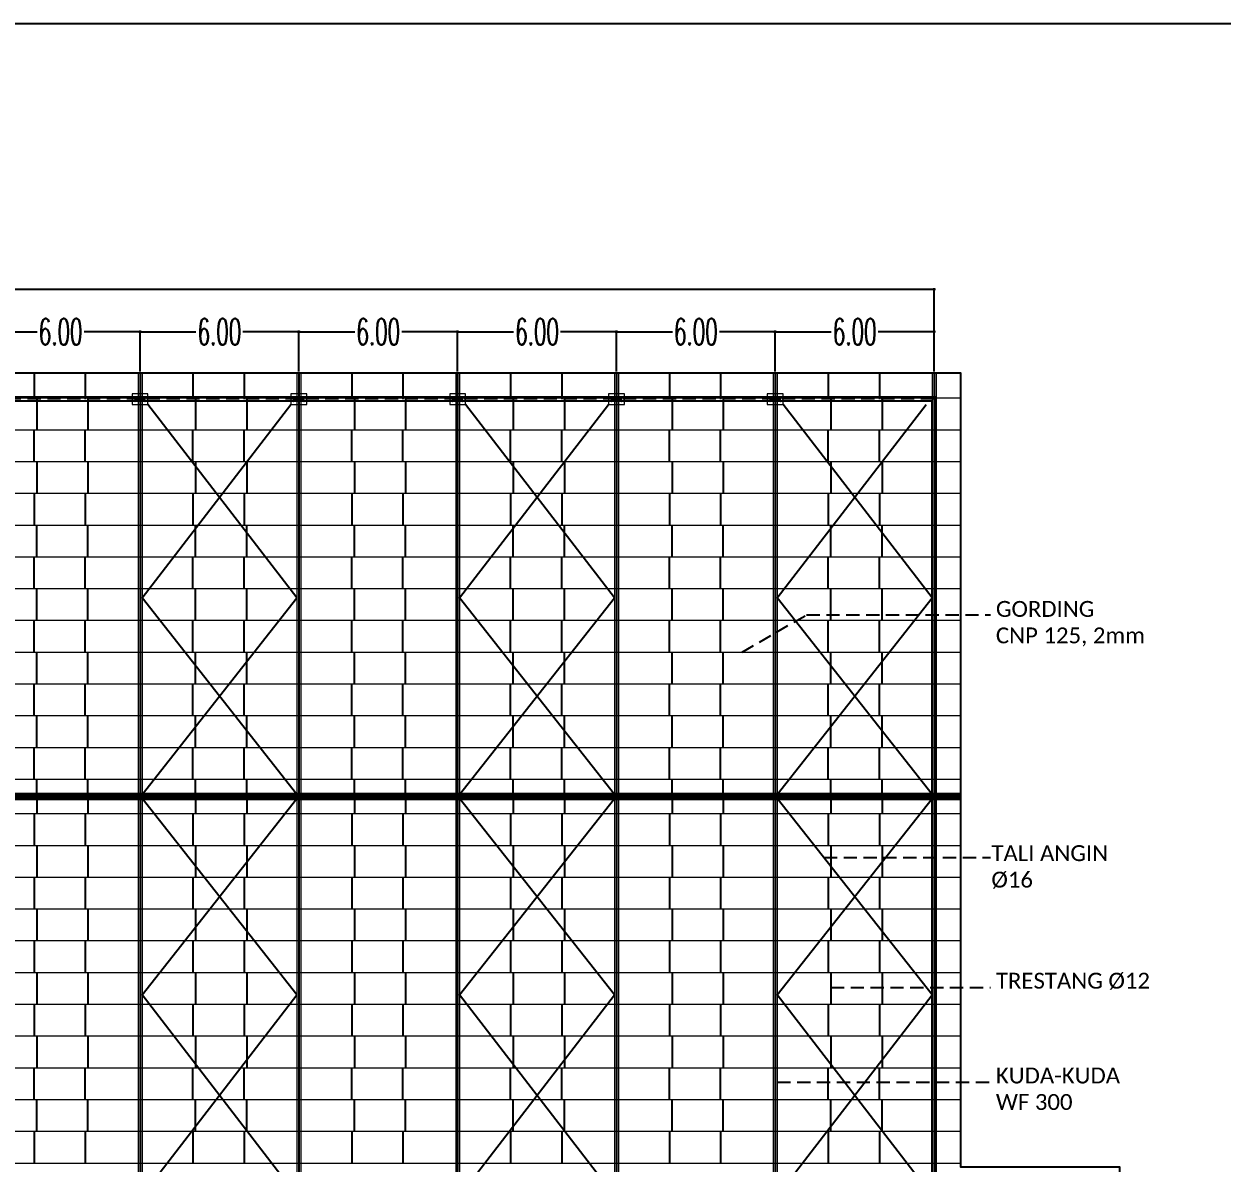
# Model space of a CAD drawing. Header units: millimetres. Extents: x 2175 to 3376, y 1504 to 1740.
# Drawn here: x 2833.2 to 2878.47, y 1638.15 to 1681.17 of the extents above; entities that cross this region are included whole.
import ezdxf

# ---------------------------------------------------------------- set-up
doc = ezdxf.new("R2010")
doc.units = ezdxf.units.MM
doc.linetypes.add('HIDDEN', pattern=[0.375, 0.25, -0.125])
for name, color, linetype in [('Atap', 3, 'Continuous'), ('GR', 7, 'Continuous'), ('KOP TEKS', 1, 'Continuous')]:
    doc.layers.add(name, color=color, linetype=linetype)
for name, color, linetype, lineweight in [('GRS-TIPIS', 253, 'Continuous', 9), ('HAT', 8, 'Continuous', 9), ('Pondasi', 6, 'Continuous', 9)]:
    doc.layers.add(name, color=color, linetype=linetype, lineweight=lineweight)
doc.styles.add('-DIM2', font='simplex.shx', dxfattribs={"width": 0.55})
doc.styles.get("Standard").update_dxf_attribs({"font": 'arial.ttf'})
doc.dimstyles.new('DENAH KANTOR', dxfattribs={"dimtxt": 1, "dimasz": 0.05, "dimexe": 0.05, "dimexo": 0.05, "dimgap": 0.05, "dimtad": 0, "dimtih": 1, "dimtoh": 1, "dimzin": 0, "dimdsep": 46, "dimtxsty": '-DIM2', "dimblk": 'ARCHTICK', "dimcen": 0.3, "dimdle": 0.05, "dimclrd": 1, "dimclre": 1, "dimclrt": 7, "dimadec": 0, "dimazin": 0, "dimtfac": 1, "dimtix": 1, "dimtofl": 0, "dimtmove": 0, "dimatfit": 3, "dimldrblk": 'ARCHTICK', "dimfxl": 1, "dimtolj": 1, "dimtzin": 0, "dimarcsym": 0})

# ---------------------------------------------------------------- blocks, each defined once
blk = doc.blocks.new('_ArchTick')
at = {"color": 0, "linetype": 'ByBlock', "const_width": 0.15}
blk.add_lwpolyline([(-0.5, -0.5), (0.5, 0.5)], dxfattribs=at)
blk = doc.blocks.new('*D1193')
at = {"layer": 'Defpoints', "color": 0, "linetype": 'Continuous', "transparency": 16777216}
for p in [(2867.59, 1671.146), (2789.59, 1669.546), (2867.59, 1669.546)]:
    blk.add_point(p, dxfattribs=at)
at = {"layer": 'GR', "color": 1, "linetype": 'Continuous', "lineweight": -2, "transparency": 16777216}
for p, q in [((2789.54, 1671.146), (2827.44, 1671.146)), ((2789.59, 1669.596), (2789.59, 1671.196)), ((2867.64, 1671.146), (2829.74, 1671.146)), ((2867.59, 1669.596), (2867.59, 1671.196))]:
    blk.add_line(p, q, dxfattribs=at)
at = {"layer": 'GR', "color": 1, "linetype": 'Continuous', "lineweight": -2, "transparency": 16777216, "xscale": 0.05, "yscale": 0.05, "zscale": 0.05, "rotation": 180}
blk.add_blockref('_ArchTick', (2789.59, 1671.146), dxfattribs=at)
at = {"layer": 'GR', "color": 1, "linetype": 'Continuous', "lineweight": -2, "transparency": 16777216, "xscale": 0.05, "yscale": 0.05, "zscale": 0.05}
blk.add_blockref('_ArchTick', (2867.59, 1671.146), dxfattribs=at)
at = {"layer": 'GR', "color": 7, "linetype": 'Continuous', "transparency": 16777216, "insert": (2828.59, 1671.146), "char_height": 1, "attachment_point": 5, "style": '-DIM2'}
blk.add_mtext('\\A1;78.00', dxfattribs=at)
blk = doc.blocks.new('WF300')
at = {"layer": 'Pondasi'}
for p, q in [((4219.418, -131.977), (4219.418, -132.102)), ((4219.418, -132.034), (4219.698, -132.034)), ((4219.418, -132.044), (4219.698, -132.044)), ((4219.558, -132.044), (4219.558, -132.034)), ((4219.698, -132.102), (4219.698, -131.977)), ((4219.408, -132.102), (4219.418, -132.102)), ((4219.698, -132.102), (4219.708, -132.102))]:
    blk.add_line(p, q, dxfattribs=at)
blk.add_lwpolyline([(4219.783, -132.189), (4219.783, -131.889), (4219.333, -131.889), (4219.333, -132.189)], close=True, dxfattribs=at)
for points in [[(4219.418, -131.977), (4219.408, -131.977), (4219.408, -132.102)], [(4219.708, -132.102), (4219.708, -131.977), (4219.698, -131.977)]]:
    blk.add_lwpolyline(points, dxfattribs=at)
blk = doc.blocks.new('*D1228')
at = {"layer": 'Defpoints', "color": 0, "linetype": 'Continuous', "transparency": 16777216}
for p in [(2843.59, 1669.546), (2843.59, 1667.996), (2849.59, 1667.996)]:
    blk.add_point(p, dxfattribs=at)
at = {"layer": 'GR', "color": 1, "linetype": 'Continuous', "lineweight": -2, "transparency": 16777216}
for p, q in [((2843.54, 1669.546), (2845.702, 1669.546)), ((2843.59, 1668.046), (2843.59, 1669.596)), ((2849.64, 1669.546), (2847.478, 1669.546)), ((2849.59, 1668.046), (2849.59, 1669.596))]:
    blk.add_line(p, q, dxfattribs=at)
at = {"layer": 'GR', "color": 1, "linetype": 'Continuous', "lineweight": -2, "transparency": 16777216, "xscale": 0.05, "yscale": 0.05, "zscale": 0.05, "rotation": 180}
blk.add_blockref('_ArchTick', (2843.59, 1669.546), dxfattribs=at)
at = {"layer": 'GR', "color": 1, "linetype": 'Continuous', "lineweight": -2, "transparency": 16777216, "xscale": 0.05, "yscale": 0.05, "zscale": 0.05}
blk.add_blockref('_ArchTick', (2849.59, 1669.546), dxfattribs=at)
at = {"layer": 'GR', "color": 7, "linetype": 'Continuous', "transparency": 16777216, "insert": (2846.59, 1669.546), "char_height": 1, "attachment_point": 5, "style": '-DIM2'}
blk.add_mtext('\\A1;6.00', dxfattribs=at)
blk = doc.blocks.new('*D1229')
at = {"layer": 'Defpoints', "color": 0, "linetype": 'Continuous', "transparency": 16777216}
for p in [(2843.59, 1669.546), (2837.59, 1667.996), (2843.59, 1667.996)]:
    blk.add_point(p, dxfattribs=at)
at = {"layer": 'GR', "color": 1, "linetype": 'Continuous', "lineweight": -2, "transparency": 16777216}
for p, q in [((2837.54, 1669.546), (2839.702, 1669.546)), ((2837.59, 1668.046), (2837.59, 1669.596)), ((2843.64, 1669.546), (2841.478, 1669.546)), ((2843.59, 1668.046), (2843.59, 1669.596))]:
    blk.add_line(p, q, dxfattribs=at)
at = {"layer": 'GR', "color": 1, "linetype": 'Continuous', "lineweight": -2, "transparency": 16777216, "xscale": 0.05, "yscale": 0.05, "zscale": 0.05, "rotation": 180}
blk.add_blockref('_ArchTick', (2837.59, 1669.546), dxfattribs=at)
at = {"layer": 'GR', "color": 1, "linetype": 'Continuous', "lineweight": -2, "transparency": 16777216, "xscale": 0.05, "yscale": 0.05, "zscale": 0.05}
blk.add_blockref('_ArchTick', (2843.59, 1669.546), dxfattribs=at)
at = {"layer": 'GR', "color": 7, "linetype": 'Continuous', "transparency": 16777216, "insert": (2840.59, 1669.546), "char_height": 1, "attachment_point": 5, "style": '-DIM2'}
blk.add_mtext('\\A1;6.00', dxfattribs=at)
blk = doc.blocks.new('*D1231')
at = {"layer": 'Defpoints', "color": 0, "linetype": 'Continuous', "transparency": 16777216}
for p in [(2831.59, 1669.546), (2831.59, 1667.996), (2837.59, 1667.996)]:
    blk.add_point(p, dxfattribs=at)
at = {"layer": 'GR', "color": 1, "linetype": 'Continuous', "lineweight": -2, "transparency": 16777216}
for p, q in [((2831.54, 1669.546), (2833.702, 1669.546)), ((2831.59, 1668.046), (2831.59, 1669.596)), ((2837.64, 1669.546), (2835.478, 1669.546)), ((2837.59, 1668.046), (2837.59, 1669.596))]:
    blk.add_line(p, q, dxfattribs=at)
at = {"layer": 'GR', "color": 1, "linetype": 'Continuous', "lineweight": -2, "transparency": 16777216, "xscale": 0.05, "yscale": 0.05, "zscale": 0.05, "rotation": 180}
blk.add_blockref('_ArchTick', (2831.59, 1669.546), dxfattribs=at)
at = {"layer": 'GR', "color": 1, "linetype": 'Continuous', "lineweight": -2, "transparency": 16777216, "xscale": 0.05, "yscale": 0.05, "zscale": 0.05}
blk.add_blockref('_ArchTick', (2837.59, 1669.546), dxfattribs=at)
at = {"layer": 'GR', "color": 7, "linetype": 'Continuous', "transparency": 16777216, "insert": (2834.59, 1669.546), "char_height": 1, "attachment_point": 5, "style": '-DIM2'}
blk.add_mtext('\\A1;6.00', dxfattribs=at)
blk = doc.blocks.new('*D1236')
at = {"layer": 'Defpoints', "color": 0, "linetype": 'Continuous', "transparency": 16777216}
for p in [(2855.59, 1669.546), (2849.59, 1667.996), (2855.59, 1667.996)]:
    blk.add_point(p, dxfattribs=at)
at = {"layer": 'GR', "color": 1, "linetype": 'Continuous', "lineweight": -2, "transparency": 16777216}
for p, q in [((2849.54, 1669.546), (2851.702, 1669.546)), ((2849.59, 1668.046), (2849.59, 1669.596)), ((2855.64, 1669.546), (2853.478, 1669.546)), ((2855.59, 1668.046), (2855.59, 1669.596))]:
    blk.add_line(p, q, dxfattribs=at)
at = {"layer": 'GR', "color": 1, "linetype": 'Continuous', "lineweight": -2, "transparency": 16777216, "xscale": 0.05, "yscale": 0.05, "zscale": 0.05, "rotation": 180}
blk.add_blockref('_ArchTick', (2849.59, 1669.546), dxfattribs=at)
at = {"layer": 'GR', "color": 1, "linetype": 'Continuous', "lineweight": -2, "transparency": 16777216, "xscale": 0.05, "yscale": 0.05, "zscale": 0.05}
blk.add_blockref('_ArchTick', (2855.59, 1669.546), dxfattribs=at)
at = {"layer": 'GR', "color": 7, "linetype": 'Continuous', "transparency": 16777216, "insert": (2852.59, 1669.546), "char_height": 1, "attachment_point": 5, "style": '-DIM2'}
blk.add_mtext('\\A1;6.00', dxfattribs=at)
blk = doc.blocks.new('*D1237')
at = {"layer": 'Defpoints', "color": 0, "linetype": 'Continuous', "transparency": 16777216}
for p in [(2855.59, 1669.546), (2855.59, 1667.996), (2861.59, 1667.996)]:
    blk.add_point(p, dxfattribs=at)
at = {"layer": 'GR', "color": 1, "linetype": 'Continuous', "lineweight": -2, "transparency": 16777216}
for p, q in [((2855.54, 1669.546), (2857.702, 1669.546)), ((2855.59, 1668.046), (2855.59, 1669.596)), ((2861.64, 1669.546), (2859.478, 1669.546)), ((2861.59, 1668.046), (2861.59, 1669.596))]:
    blk.add_line(p, q, dxfattribs=at)
at = {"layer": 'GR', "color": 1, "linetype": 'Continuous', "lineweight": -2, "transparency": 16777216, "xscale": 0.05, "yscale": 0.05, "zscale": 0.05, "rotation": 180}
blk.add_blockref('_ArchTick', (2855.59, 1669.546), dxfattribs=at)
at = {"layer": 'GR', "color": 1, "linetype": 'Continuous', "lineweight": -2, "transparency": 16777216, "xscale": 0.05, "yscale": 0.05, "zscale": 0.05}
blk.add_blockref('_ArchTick', (2861.59, 1669.546), dxfattribs=at)
at = {"layer": 'GR', "color": 7, "linetype": 'Continuous', "transparency": 16777216, "insert": (2858.59, 1669.546), "char_height": 1, "attachment_point": 5, "style": '-DIM2'}
blk.add_mtext('\\A1;6.00', dxfattribs=at)
blk = doc.blocks.new('*D917')
at = {"layer": 'Defpoints', "color": 0, "linetype": 'Continuous', "transparency": 16777216}
for p in [(2867.59, 1669.546), (2861.59, 1667.996), (2867.59, 1667.996)]:
    blk.add_point(p, dxfattribs=at)
at = {"layer": 'GR', "color": 1, "linetype": 'Continuous', "lineweight": -2, "transparency": 16777216}
for p, q in [((2861.54, 1669.546), (2863.702, 1669.546)), ((2861.59, 1668.046), (2861.59, 1669.596)), ((2867.64, 1669.546), (2865.478, 1669.546)), ((2867.59, 1668.046), (2867.59, 1669.596))]:
    blk.add_line(p, q, dxfattribs=at)
at = {"layer": 'GR', "color": 1, "linetype": 'Continuous', "lineweight": -2, "transparency": 16777216, "xscale": 0.05, "yscale": 0.05, "zscale": 0.05, "rotation": 180}
blk.add_blockref('_ArchTick', (2861.59, 1669.546), dxfattribs=at)
at = {"layer": 'GR', "color": 1, "linetype": 'Continuous', "lineweight": -2, "transparency": 16777216, "xscale": 0.05, "yscale": 0.05, "zscale": 0.05}
blk.add_blockref('_ArchTick', (2867.59, 1669.546), dxfattribs=at)
at = {"layer": 'GR', "color": 7, "linetype": 'Continuous', "transparency": 16777216, "insert": (2864.59, 1669.546), "char_height": 1, "attachment_point": 5, "style": '-DIM2'}
blk.add_mtext('\\A1;6.00', dxfattribs=at)

msp = doc.modelspace()

# ---------------------------------------------------------------- linework, layer by layer
at = {"color": 1}
for p, q in [((2833.59, 1667.996), (2833.59, 1666.996)), ((2835.523, 1667.996), (2835.523, 1666.996)), ((2837.59, 1667.996), (2837.59, 1605.996)), ((2839.59, 1667.996), (2839.59, 1666.996)), ((2841.523, 1667.996), (2841.523, 1666.996)), ((2843.59, 1667.996), (2843.59, 1605.996)), ((2845.59, 1667.996), (2845.59, 1666.996)), ((2847.523, 1667.996), (2847.523, 1666.996)), ((2849.59, 1667.996), (2849.59, 1605.996)), ((2851.59, 1667.996), (2851.59, 1666.996)), ((2853.523, 1667.996), (2853.523, 1666.996)), ((2855.59, 1667.996), (2855.59, 1605.996)), ((2857.59, 1667.996), (2857.59, 1666.996)), ((2859.523, 1667.996), (2859.523, 1666.996)), ((2861.59, 1667.996), (2861.59, 1605.996)), ((2863.59, 1667.996), (2863.59, 1666.996)), ((2865.523, 1667.996), (2865.523, 1666.996)), ((2867.59, 1667.996), (2867.59, 1605.996)), ((2833.69, 1666.996), (2833.69, 1665.846)), ((2835.623, 1666.996), (2835.623, 1665.846)), ((2839.69, 1666.996), (2839.69, 1665.846)), ((2841.623, 1666.996), (2841.623, 1665.846)), ((2845.69, 1666.996), (2845.69, 1665.846)), ((2847.623, 1666.996), (2847.623, 1665.846)), ((2851.69, 1666.996), (2851.69, 1665.846)), ((2853.623, 1666.996), (2853.623, 1665.846)), ((2857.69, 1666.996), (2857.69, 1665.846)), ((2859.623, 1666.996), (2859.623, 1665.846)), ((2863.69, 1666.996), (2863.69, 1665.846)), ((2865.623, 1666.996), (2865.623, 1665.846)), ((2833.59, 1664.646), (2833.59, 1665.846)), ((2835.523, 1664.646), (2835.523, 1665.846)), ((2839.59, 1664.646), (2839.59, 1665.846)), ((2841.523, 1664.646), (2841.523, 1665.846)), ((2845.59, 1664.646), (2845.59, 1665.846)), ((2847.523, 1664.646), (2847.523, 1665.846)), ((2851.59, 1664.646), (2851.59, 1665.846)), ((2853.523, 1664.646), (2853.523, 1665.846)), ((2857.59, 1664.646), (2857.59, 1665.846)), ((2859.523, 1664.646), (2859.523, 1665.846)), ((2863.59, 1664.646), (2863.59, 1665.846)), ((2865.523, 1664.646), (2865.523, 1665.846)), ((2833.69, 1664.646), (2833.69, 1663.446)), ((2835.623, 1664.646), (2835.623, 1663.446)), ((2839.69, 1664.646), (2839.69, 1663.446)), ((2841.623, 1664.646), (2841.623, 1663.446)), ((2845.69, 1664.646), (2845.69, 1663.446)), ((2847.623, 1664.646), (2847.623, 1663.446)), ((2851.69, 1664.646), (2851.69, 1663.446)), ((2853.623, 1664.646), (2853.623, 1663.446)), ((2857.69, 1664.646), (2857.69, 1663.446)), ((2859.623, 1664.646), (2859.623, 1663.446)), ((2863.69, 1664.646), (2863.69, 1663.446)), ((2865.623, 1664.646), (2865.623, 1663.446)), ((2833.59, 1663.446), (2833.59, 1662.246)), ((2835.523, 1663.446), (2835.523, 1662.246)), ((2839.59, 1663.446), (2839.59, 1662.246)), ((2841.523, 1663.446), (2841.523, 1662.246)), ((2845.59, 1663.446), (2845.59, 1662.246)), ((2847.523, 1663.446), (2847.523, 1662.246)), ((2851.59, 1663.446), (2851.59, 1662.246)), ((2853.523, 1663.446), (2853.523, 1662.246)), ((2857.59, 1663.446), (2857.59, 1662.246)), ((2859.523, 1663.446), (2859.523, 1662.246)), ((2863.59, 1663.446), (2863.59, 1662.246)), ((2865.523, 1663.446), (2865.523, 1662.246)), ((2833.69, 1661.046), (2833.69, 1662.246)), ((2835.623, 1661.046), (2835.623, 1662.246)), ((2839.69, 1661.046), (2839.69, 1662.246)), ((2841.623, 1661.046), (2841.623, 1662.246)), ((2845.69, 1661.046), (2845.69, 1662.246)), ((2847.623, 1661.046), (2847.623, 1662.246)), ((2851.69, 1661.046), (2851.69, 1662.246)), ((2853.623, 1661.046), (2853.623, 1662.246)), ((2857.69, 1661.046), (2857.69, 1662.246)), ((2859.623, 1661.046), (2859.623, 1662.246)), ((2863.69, 1661.046), (2863.69, 1662.246)), ((2865.623, 1661.046), (2865.623, 1662.246)), ((2833.59, 1659.846), (2833.59, 1661.046)), ((2835.523, 1659.846), (2835.523, 1661.046)), ((2839.59, 1659.846), (2839.59, 1661.046)), ((2841.523, 1659.846), (2841.523, 1661.046)), ((2845.59, 1659.846), (2845.59, 1661.046)), ((2847.523, 1659.846), (2847.523, 1661.046)), ((2851.59, 1659.846), (2851.59, 1661.046)), ((2853.523, 1659.846), (2853.523, 1661.046)), ((2857.59, 1659.846), (2857.59, 1661.046)), ((2859.523, 1659.846), (2859.523, 1661.046)), ((2863.59, 1659.846), (2863.59, 1661.046)), ((2865.523, 1659.846), (2865.523, 1661.046)), ((2833.69, 1658.646), (2833.69, 1659.846)), ((2835.623, 1658.646), (2835.623, 1659.846)), ((2839.69, 1658.646), (2839.69, 1659.846)), ((2841.623, 1658.646), (2841.623, 1659.846)), ((2845.69, 1658.646), (2845.69, 1659.846)), ((2847.623, 1658.646), (2847.623, 1659.846)), ((2851.69, 1658.646), (2851.69, 1659.846)), ((2853.623, 1658.646), (2853.623, 1659.846)), ((2857.69, 1658.646), (2857.69, 1659.846)), ((2859.623, 1658.646), (2859.623, 1659.846)), ((2863.69, 1658.646), (2863.69, 1659.846)), ((2865.623, 1658.646), (2865.623, 1659.846)), ((2833.59, 1657.446), (2833.59, 1658.646)), ((2835.523, 1657.446), (2835.523, 1658.646)), ((2839.59, 1657.446), (2839.59, 1658.646)), ((2841.523, 1657.446), (2841.523, 1658.646)), ((2845.59, 1657.446), (2845.59, 1658.646)), ((2847.523, 1657.446), (2847.523, 1658.646)), ((2851.59, 1657.446), (2851.59, 1658.646)), ((2853.523, 1657.446), (2853.523, 1658.646)), ((2857.59, 1657.446), (2857.59, 1658.646)), ((2859.523, 1657.446), (2859.523, 1658.646)), ((2863.59, 1657.446), (2863.59, 1658.646)), ((2865.523, 1657.446), (2865.523, 1658.646)), ((2833.69, 1656.246), (2833.69, 1657.446)), ((2835.623, 1656.246), (2835.623, 1657.446)), ((2839.69, 1656.246), (2839.69, 1657.446)), ((2841.623, 1656.246), (2841.623, 1657.446)), ((2845.69, 1656.246), (2845.69, 1657.446)), ((2847.623, 1656.246), (2847.623, 1657.446)), ((2851.69, 1656.246), (2851.69, 1657.446)), ((2853.623, 1656.246), (2853.623, 1657.446)), ((2857.69, 1656.246), (2857.69, 1657.446)), ((2859.623, 1656.246), (2859.623, 1657.446)), ((2863.69, 1656.246), (2863.69, 1657.446)), ((2865.623, 1656.246), (2865.623, 1657.446)), ((2833.59, 1655.046), (2833.59, 1656.246)), ((2835.523, 1655.046), (2835.523, 1656.246)), ((2839.59, 1655.046), (2839.59, 1656.246)), ((2841.523, 1655.046), (2841.523, 1656.246)), ((2845.59, 1655.046), (2845.59, 1656.246)), ((2847.523, 1655.046), (2847.523, 1656.246)), ((2851.59, 1655.046), (2851.59, 1656.246)), ((2853.523, 1655.046), (2853.523, 1656.246)), ((2857.59, 1655.046), (2857.59, 1656.246)), ((2859.523, 1655.046), (2859.523, 1656.246)), ((2863.59, 1655.046), (2863.59, 1656.246)), ((2865.523, 1655.046), (2865.523, 1656.246)), ((2833.69, 1653.846), (2833.69, 1655.046)), ((2835.623, 1653.846), (2835.623, 1655.046)), ((2839.69, 1653.846), (2839.69, 1655.046)), ((2841.623, 1653.846), (2841.623, 1655.046)), ((2845.69, 1653.846), (2845.69, 1655.046)), ((2847.623, 1653.846), (2847.623, 1655.046)), ((2851.69, 1653.846), (2851.69, 1655.046)), ((2853.623, 1653.846), (2853.623, 1655.046)), ((2857.69, 1653.846), (2857.69, 1655.046)), ((2859.623, 1653.846), (2859.623, 1655.046)), ((2863.69, 1653.846), (2863.69, 1655.046)), ((2865.623, 1653.846), (2865.623, 1655.046)), ((2833.59, 1652.646), (2833.59, 1653.846)), ((2835.523, 1652.646), (2835.523, 1653.846)), ((2839.59, 1652.646), (2839.59, 1653.846)), ((2841.523, 1652.646), (2841.523, 1653.846)), ((2845.59, 1652.646), (2845.59, 1653.846)), ((2847.523, 1652.646), (2847.523, 1653.846)), ((2851.59, 1652.646), (2851.59, 1653.846)), ((2853.523, 1652.646), (2853.523, 1653.846)), ((2857.59, 1652.646), (2857.59, 1653.846)), ((2859.523, 1652.646), (2859.523, 1653.846)), ((2863.59, 1652.646), (2863.59, 1653.846)), ((2865.523, 1652.646), (2865.523, 1653.846)), ((2833.69, 1651.996), (2833.69, 1652.646)), ((2835.623, 1651.996), (2835.623, 1652.646)), ((2839.69, 1651.996), (2839.69, 1652.646)), ((2841.623, 1651.996), (2841.623, 1652.646)), ((2845.69, 1651.996), (2845.69, 1652.646)), ((2847.623, 1651.996), (2847.623, 1652.646)), ((2851.69, 1651.996), (2851.69, 1652.646)), ((2853.623, 1651.996), (2853.623, 1652.646)), ((2857.69, 1651.996), (2857.69, 1652.646)), ((2859.623, 1651.996), (2859.623, 1652.646)), ((2863.69, 1651.996), (2863.69, 1652.646)), ((2865.623, 1651.996), (2865.623, 1652.646)), ((2752.59, 1651.996), (2868.59, 1651.996)), ((2833.69, 1651.996), (2833.69, 1651.346)), ((2835.623, 1651.996), (2835.623, 1651.346)), ((2839.69, 1651.996), (2839.69, 1651.346)), ((2841.623, 1651.996), (2841.623, 1651.346)), ((2845.69, 1651.996), (2845.69, 1651.346)), ((2847.623, 1651.996), (2847.623, 1651.346)), ((2851.69, 1651.996), (2851.69, 1651.346)), ((2853.623, 1651.996), (2853.623, 1651.346)), ((2857.69, 1651.996), (2857.69, 1651.346)), ((2859.623, 1651.996), (2859.623, 1651.346)), ((2863.69, 1651.996), (2863.69, 1651.346)), ((2865.623, 1651.996), (2865.623, 1651.346)), ((2833.59, 1651.346), (2833.59, 1650.146)), ((2835.523, 1651.346), (2835.523, 1650.146)), ((2839.59, 1651.346), (2839.59, 1650.146)), ((2841.523, 1651.346), (2841.523, 1650.146)), ((2845.59, 1651.346), (2845.59, 1650.146)), ((2847.523, 1651.346), (2847.523, 1650.146)), ((2851.59, 1651.346), (2851.59, 1650.146)), ((2853.523, 1651.346), (2853.523, 1650.146)), ((2857.59, 1651.346), (2857.59, 1650.146)), ((2859.523, 1651.346), (2859.523, 1650.146)), ((2863.59, 1651.346), (2863.59, 1650.146)), ((2865.523, 1651.346), (2865.523, 1650.146)), ((2833.69, 1650.146), (2833.69, 1648.946)), ((2835.623, 1650.146), (2835.623, 1648.946)), ((2839.69, 1650.146), (2839.69, 1648.946)), ((2841.623, 1650.146), (2841.623, 1648.946)), ((2845.69, 1650.146), (2845.69, 1648.946)), ((2847.623, 1650.146), (2847.623, 1648.946)), ((2851.69, 1650.146), (2851.69, 1648.946)), ((2853.623, 1650.146), (2853.623, 1648.946)), ((2857.69, 1650.146), (2857.69, 1648.946)), ((2859.623, 1650.146), (2859.623, 1648.946)), ((2863.69, 1650.146), (2863.69, 1648.946)), ((2865.623, 1650.146), (2865.623, 1648.946)), ((2833.59, 1648.946), (2833.59, 1647.746)), ((2835.523, 1648.946), (2835.523, 1647.746)), ((2839.59, 1648.946), (2839.59, 1647.746)), ((2841.523, 1648.946), (2841.523, 1647.746)), ((2845.59, 1648.946), (2845.59, 1647.746)), ((2847.523, 1648.946), (2847.523, 1647.746)), ((2851.59, 1648.946), (2851.59, 1647.746)), ((2853.523, 1648.946), (2853.523, 1647.746)), ((2857.59, 1648.946), (2857.59, 1647.746)), ((2859.523, 1648.946), (2859.523, 1647.746)), ((2863.59, 1648.946), (2863.59, 1647.746)), ((2865.523, 1648.946), (2865.523, 1647.746)), ((2833.69, 1647.746), (2833.69, 1646.546)), ((2835.623, 1647.746), (2835.623, 1646.546)), ((2839.69, 1647.746), (2839.69, 1646.546)), ((2841.623, 1647.746), (2841.623, 1646.546)), ((2845.69, 1647.746), (2845.69, 1646.546)), ((2847.623, 1647.746), (2847.623, 1646.546)), ((2851.69, 1647.746), (2851.69, 1646.546)), ((2853.623, 1647.746), (2853.623, 1646.546)), ((2857.69, 1647.746), (2857.69, 1646.546)), ((2859.623, 1647.746), (2859.623, 1646.546)), ((2863.69, 1647.746), (2863.69, 1646.546)), ((2865.623, 1647.746), (2865.623, 1646.546)), ((2833.59, 1646.546), (2833.59, 1645.346)), ((2835.523, 1646.546), (2835.523, 1645.346)), ((2839.59, 1646.546), (2839.59, 1645.346)), ((2841.523, 1646.546), (2841.523, 1645.346)), ((2845.59, 1646.546), (2845.59, 1645.346)), ((2847.523, 1646.546), (2847.523, 1645.346)), ((2851.59, 1646.546), (2851.59, 1645.346)), ((2853.523, 1646.546), (2853.523, 1645.346)), ((2857.59, 1646.546), (2857.59, 1645.346)), ((2859.523, 1646.546), (2859.523, 1645.346)), ((2863.59, 1646.546), (2863.59, 1645.346)), ((2865.523, 1646.546), (2865.523, 1645.346)), ((2833.69, 1645.346), (2833.69, 1644.146)), ((2835.623, 1645.346), (2835.623, 1644.146)), ((2839.69, 1645.346), (2839.69, 1644.146)), ((2841.623, 1645.346), (2841.623, 1644.146)), ((2845.69, 1645.346), (2845.69, 1644.146)), ((2847.623, 1645.346), (2847.623, 1644.146)), ((2851.69, 1645.346), (2851.69, 1644.146)), ((2853.623, 1645.346), (2853.623, 1644.146)), ((2857.69, 1645.346), (2857.69, 1644.146)), ((2859.623, 1645.346), (2859.623, 1644.146)), ((2863.69, 1645.346), (2863.69, 1644.146)), ((2865.623, 1645.346), (2865.623, 1644.146)), ((2833.59, 1644.146), (2833.59, 1642.946)), ((2835.523, 1644.146), (2835.523, 1642.946)), ((2839.59, 1644.146), (2839.59, 1642.946)), ((2841.523, 1644.146), (2841.523, 1642.946)), ((2845.59, 1644.146), (2845.59, 1642.946)), ((2847.523, 1644.146), (2847.523, 1642.946)), ((2851.59, 1644.146), (2851.59, 1642.946)), ((2853.523, 1644.146), (2853.523, 1642.946)), ((2857.59, 1644.146), (2857.59, 1642.946)), ((2859.523, 1644.146), (2859.523, 1642.946)), ((2863.59, 1644.146), (2863.59, 1642.946)), ((2865.523, 1644.146), (2865.523, 1642.946)), ((2833.69, 1642.946), (2833.69, 1641.746)), ((2835.623, 1642.946), (2835.623, 1641.746)), ((2839.69, 1642.946), (2839.69, 1641.746)), ((2841.623, 1642.946), (2841.623, 1641.746)), ((2845.69, 1642.946), (2845.69, 1641.746)), ((2847.623, 1642.946), (2847.623, 1641.746)), ((2851.69, 1642.946), (2851.69, 1641.746)), ((2853.623, 1642.946), (2853.623, 1641.746)), ((2857.69, 1642.946), (2857.69, 1641.746)), ((2859.623, 1642.946), (2859.623, 1641.746)), ((2863.69, 1642.946), (2863.69, 1641.746)), ((2865.623, 1642.946), (2865.623, 1641.746)), ((2833.59, 1640.546), (2833.59, 1641.746)), ((2835.523, 1640.546), (2835.523, 1641.746)), ((2839.59, 1640.546), (2839.59, 1641.746)), ((2841.523, 1640.546), (2841.523, 1641.746)), ((2845.59, 1640.546), (2845.59, 1641.746)), ((2847.523, 1640.546), (2847.523, 1641.746)), ((2851.59, 1640.546), (2851.59, 1641.746)), ((2853.523, 1640.546), (2853.523, 1641.746)), ((2857.59, 1640.546), (2857.59, 1641.746)), ((2859.523, 1640.546), (2859.523, 1641.746)), ((2863.59, 1640.546), (2863.59, 1641.746)), ((2865.523, 1640.546), (2865.523, 1641.746)), ((2833.69, 1639.346), (2833.69, 1640.546)), ((2835.623, 1639.346), (2835.623, 1640.546)), ((2839.69, 1639.346), (2839.69, 1640.546)), ((2841.623, 1639.346), (2841.623, 1640.546)), ((2845.69, 1639.346), (2845.69, 1640.546)), ((2847.623, 1639.346), (2847.623, 1640.546)), ((2851.69, 1639.346), (2851.69, 1640.546)), ((2853.623, 1639.346), (2853.623, 1640.546)), ((2857.69, 1639.346), (2857.69, 1640.546)), ((2859.623, 1639.346), (2859.623, 1640.546)), ((2863.69, 1639.346), (2863.69, 1640.546)), ((2865.623, 1639.346), (2865.623, 1640.546)), ((2833.59, 1639.346), (2833.59, 1638.146)), ((2835.523, 1639.346), (2835.523, 1638.146)), ((2839.59, 1639.346), (2839.59, 1638.146)), ((2841.523, 1639.346), (2841.523, 1638.146)), ((2845.59, 1639.346), (2845.59, 1638.146)), ((2847.523, 1639.346), (2847.523, 1638.146)), ((2851.59, 1639.346), (2851.59, 1638.146)), ((2853.523, 1639.346), (2853.523, 1638.146)), ((2857.59, 1639.346), (2857.59, 1638.146)), ((2859.523, 1639.346), (2859.523, 1638.146)), ((2863.59, 1639.346), (2863.59, 1638.146)), ((2865.523, 1639.346), (2865.523, 1638.146))]:
    msp.add_line(p, q, dxfattribs=at)
at = {"linetype": 'HIDDEN', "ltscale": 2}
for p, q in [((2863.424, 1649.688), (2869.719, 1649.688)), ((2863.69, 1644.774), (2869.719, 1644.774)), ((2861.665, 1641.194), (2869.719, 1641.194))]:
    msp.add_line(p, q, dxfattribs=at)
msp.add_lwpolyline([(2860.338, 1657.446), (2862.771, 1658.851), (2869.719, 1658.851)], dxfattribs=at)
at = {"layer": 'Atap'}
for points in [[(2752.59, 1636.996), (2752.59, 1667.996), (2868.59, 1667.996), (2868.59, 1637.996), (2874.59, 1637.996), (2874.59, 1605.996), (2752.59, 1605.996), (2752.59, 1636.996)], [(2837.89, 1637.196), (2843.515, 1644.496), (2837.665, 1651.921), (2837.665, 1652.071), (2843.515, 1659.496), (2837.89, 1666.796)], [(2843.29, 1637.196), (2837.665, 1644.496), (2843.515, 1651.921), (2843.515, 1652.071), (2837.665, 1659.496), (2843.29, 1666.796)], [(2849.89, 1637.196), (2855.515, 1644.496), (2849.665, 1651.921), (2849.665, 1652.071), (2855.515, 1659.496), (2849.89, 1666.796)], [(2855.29, 1637.196), (2849.665, 1644.496), (2855.515, 1651.921), (2855.515, 1652.071), (2849.665, 1659.496), (2855.29, 1666.796)], [(2861.89, 1637.196), (2867.515, 1644.496), (2861.665, 1651.921), (2861.665, 1652.071), (2867.515, 1659.496), (2861.89, 1666.796)], [(2867.29, 1637.196), (2861.665, 1644.496), (2867.515, 1651.921), (2867.515, 1652.071), (2861.665, 1659.496), (2867.29, 1666.796)]]:
    msp.add_lwpolyline(points, dxfattribs=at)
at = {"layer": 'GR', "color": 0, "lineweight": 0}
for p, q in [((2837.515, 1667.996), (2837.515, 1605.996)), ((2837.665, 1667.996), (2837.665, 1605.996)), ((2843.515, 1667.996), (2843.515, 1605.996)), ((2843.665, 1667.996), (2843.665, 1605.996)), ((2849.515, 1667.996), (2849.515, 1605.996)), ((2849.665, 1667.996), (2849.665, 1605.996)), ((2855.515, 1667.996), (2855.515, 1605.996)), ((2855.665, 1667.996), (2855.665, 1605.996)), ((2861.515, 1667.996), (2861.515, 1605.996)), ((2861.665, 1667.996), (2861.665, 1605.996)), ((2867.515, 1667.996), (2867.515, 1605.996)), ((2867.665, 1667.996), (2867.665, 1605.996))]:
    msp.add_line(p, q, dxfattribs=at)
at = {"layer": 'GR', "lineweight": 50}
for p, q in [((2752.59, 1652.071), (2868.59, 1652.071)), ((2752.59, 1651.921), (2868.59, 1651.921))]:
    msp.add_line(p, q, dxfattribs=at)
at = {"layer": 'GR', "color": 144, "true_color": 0x00629d}
for points in [[(2789.515, 1667.071), (2789.515, 1636.921), (2867.665, 1636.921), (2867.665, 1667.071)], [(2789.665, 1666.921), (2789.665, 1637.071), (2867.515, 1637.071), (2867.515, 1666.921)]]:
    msp.add_lwpolyline(points, close=True, dxfattribs=at)
at = {"layer": 'GRS-TIPIS', "linetype": 'HIDDEN', "ltscale": 2}
msp.add_lwpolyline([(2789.59, 1666.996), (2789.59, 1636.996), (2867.59, 1636.996), (2867.59, 1666.996)], close=True, dxfattribs=at)
at = {"layer": 'HAT'}
for p, q in [((2752.59, 1667.046), (2868.59, 1667.046)), ((2752.59, 1665.846), (2868.59, 1665.846)), ((2752.59, 1664.646), (2868.59, 1664.646)), ((2752.59, 1663.446), (2868.59, 1663.446)), ((2752.59, 1662.246), (2868.59, 1662.246)), ((2752.59, 1661.046), (2868.59, 1661.046)), ((2752.59, 1659.846), (2868.59, 1659.846)), ((2752.59, 1658.646), (2868.59, 1658.646)), ((2752.59, 1657.446), (2868.59, 1657.446)), ((2752.59, 1656.246), (2868.59, 1656.246)), ((2752.59, 1655.046), (2868.59, 1655.046)), ((2752.59, 1653.846), (2868.59, 1653.846)), ((2752.59, 1652.646), (2868.59, 1652.646)), ((2752.59, 1651.346), (2868.59, 1651.346)), ((2752.59, 1650.146), (2868.59, 1650.146)), ((2752.59, 1648.946), (2868.59, 1648.946)), ((2752.59, 1647.746), (2868.59, 1647.746)), ((2752.59, 1646.546), (2868.59, 1646.546)), ((2752.59, 1645.346), (2868.59, 1645.346)), ((2752.59, 1644.146), (2868.59, 1644.146)), ((2752.59, 1642.946), (2868.59, 1642.946)), ((2752.59, 1641.746), (2868.59, 1641.746)), ((2752.59, 1640.546), (2868.59, 1640.546)), ((2752.59, 1639.346), (2868.59, 1639.346)), ((2752.59, 1638.146), (2868.59, 1638.146))]:
    msp.add_line(p, q, dxfattribs=at)
at = {"layer": 'KOP TEKS', "color": 2}
msp.add_lwpolyline([(2882.371, 1583.985), (2882.371, 1681.172), (2744.921, 1681.172), (2744.921, 1583.985)], close=True, dxfattribs=at)

# ---------------------------------------------------------------- block references
at = {"layer": 'HAT', "xscale": 1.333333333319186, "yscale": 1.333333333319186, "zscale": 1.333333333319186, "rotation": 359.9999999260696}
for p in [(-2788.488, 1843.048), (-2782.488, 1843.048), (-2776.488, 1843.048), (-2770.488, 1843.048), (-2764.488, 1843.048)]:
    msp.add_blockref('WF300', p, dxfattribs=at)

# ---------------------------------------------------------------- texts
at = {"char_height": 0.6, "attachment_point": 1}
for s, width, insert in [('{\\fCalibri Light|b0|i0|c0|p34;\\C0;GORDING \\PCNP 125, 2mm}', 12.01594, (2869.925, 1659.376)), ('\\pxql;{\\fCalibri Light|b0|i0|c0|p34;\\C0;TALI ANGIN  \\P%%C16}', 5.9459, (2869.755, 1650.151)), ('\\pxql;{\\fCalibri Light|b0|i0|c0|p34;\\C0;TRESTANG %%C12}', 6.04085, (2869.925, 1645.333)), ('\\pxql;{\\fCalibri Light|b0|i0|c0|p34;\\C0;KUDA-KUDA \\PWF 300}', 5.30062, (2869.925, 1641.752))]:
    msp.add_mtext_dynamic_manual_height_columns(s, width=width, gutter_width=1, heights=[0], dxfattribs=dict(at, insert=insert))

# ---------------------------------------------------------------- dimensions: what is measured, and where the dimension line sits
at = {"layer": 'GR', "linetype": 'Continuous'}
for base, p1, p2, picture, middle in [((2867.59, 1671.146), (2789.59, 1669.546), (2867.59, 1669.546), '*D1193', (2828.59, 1671.146)), ((2843.59, 1669.546), (2837.59, 1667.996), (2843.59, 1667.996), '*D1229', (2840.59, 1669.546)), ((2855.59, 1669.546), (2849.59, 1667.996), (2855.59, 1667.996), '*D1236', (2852.59, 1669.546)), ((2867.59, 1669.546), (2861.59, 1667.996), (2867.59, 1667.996), '*D917', (2864.59, 1669.546))]:
    dim = msp.add_linear_dim(base=base, p1=p1, p2=p2, dimstyle='DENAH KANTOR', dxfattribs=at)
    dim.commit()
    dim.dimension.update_dxf_attribs({"geometry": picture, "text_midpoint": middle})
for base, p1, p2, picture, middle in [((2831.59, 1669.546), (2837.59, 1667.996), (2831.59, 1667.996), '*D1231', (2834.59, 1669.546)), ((2843.59, 1669.546), (2849.59, 1667.996), (2843.59, 1667.996), '*D1228', (2846.59, 1669.546)), ((2855.59, 1669.546), (2861.59, 1667.996), (2855.59, 1667.996), '*D1237', (2858.59, 1669.546))]:
    dim = msp.add_linear_dim(base=base, p1=p1, p2=p2, angle=180, dimstyle='DENAH KANTOR', dxfattribs=at)
    dim.commit()
    dim.dimension.update_dxf_attribs({"geometry": picture, "text_midpoint": middle})

doc.saveas('drawing.dxf')
